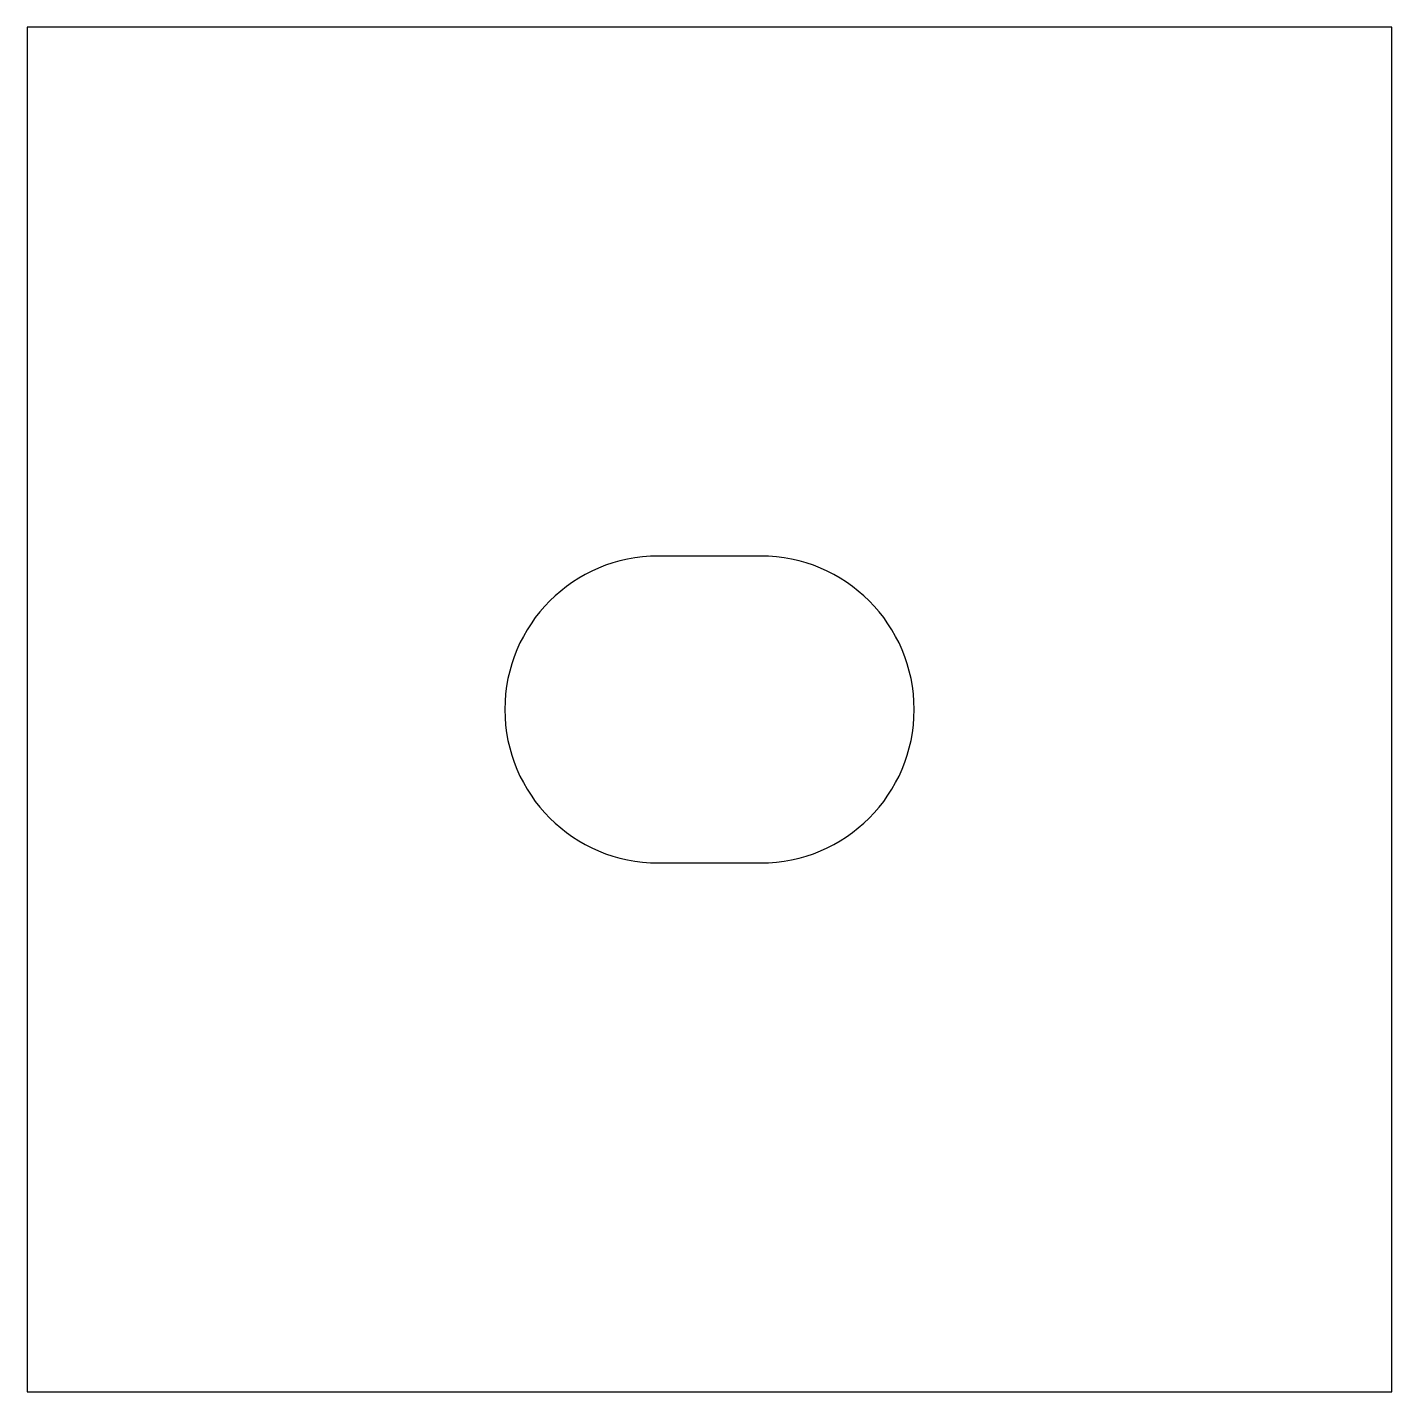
# Model space of a CAD drawing. Header units: millimetres. Extents: x 0 to 40, y 0 to 40.
import ezdxf

# ---------------------------------------------------------------- set-up
doc = ezdxf.new("R2010")
doc.units = ezdxf.units.MM
doc.layers.add('CUT_HOLES', color=7, linetype='Continuous')
doc.layers.add('CUT_OUTER', color=7, linetype='Continuous')

msp = doc.modelspace()

# ---------------------------------------------------------------- linework, layer by layer
at = {"layer": 'CUT_HOLES'}
msp.add_lwpolyline([(18.5, 15.5), (21.5, 15.5, 1), (21.5, 24.5), (18.5, 24.5, 1)], format="xyb", close=True, dxfattribs=at)
at = {"layer": 'CUT_OUTER'}
msp.add_lwpolyline([(0, 0), (40, 0), (40, 40), (0, 40)], close=True, dxfattribs=at)

doc.saveas('drawing.dxf')
